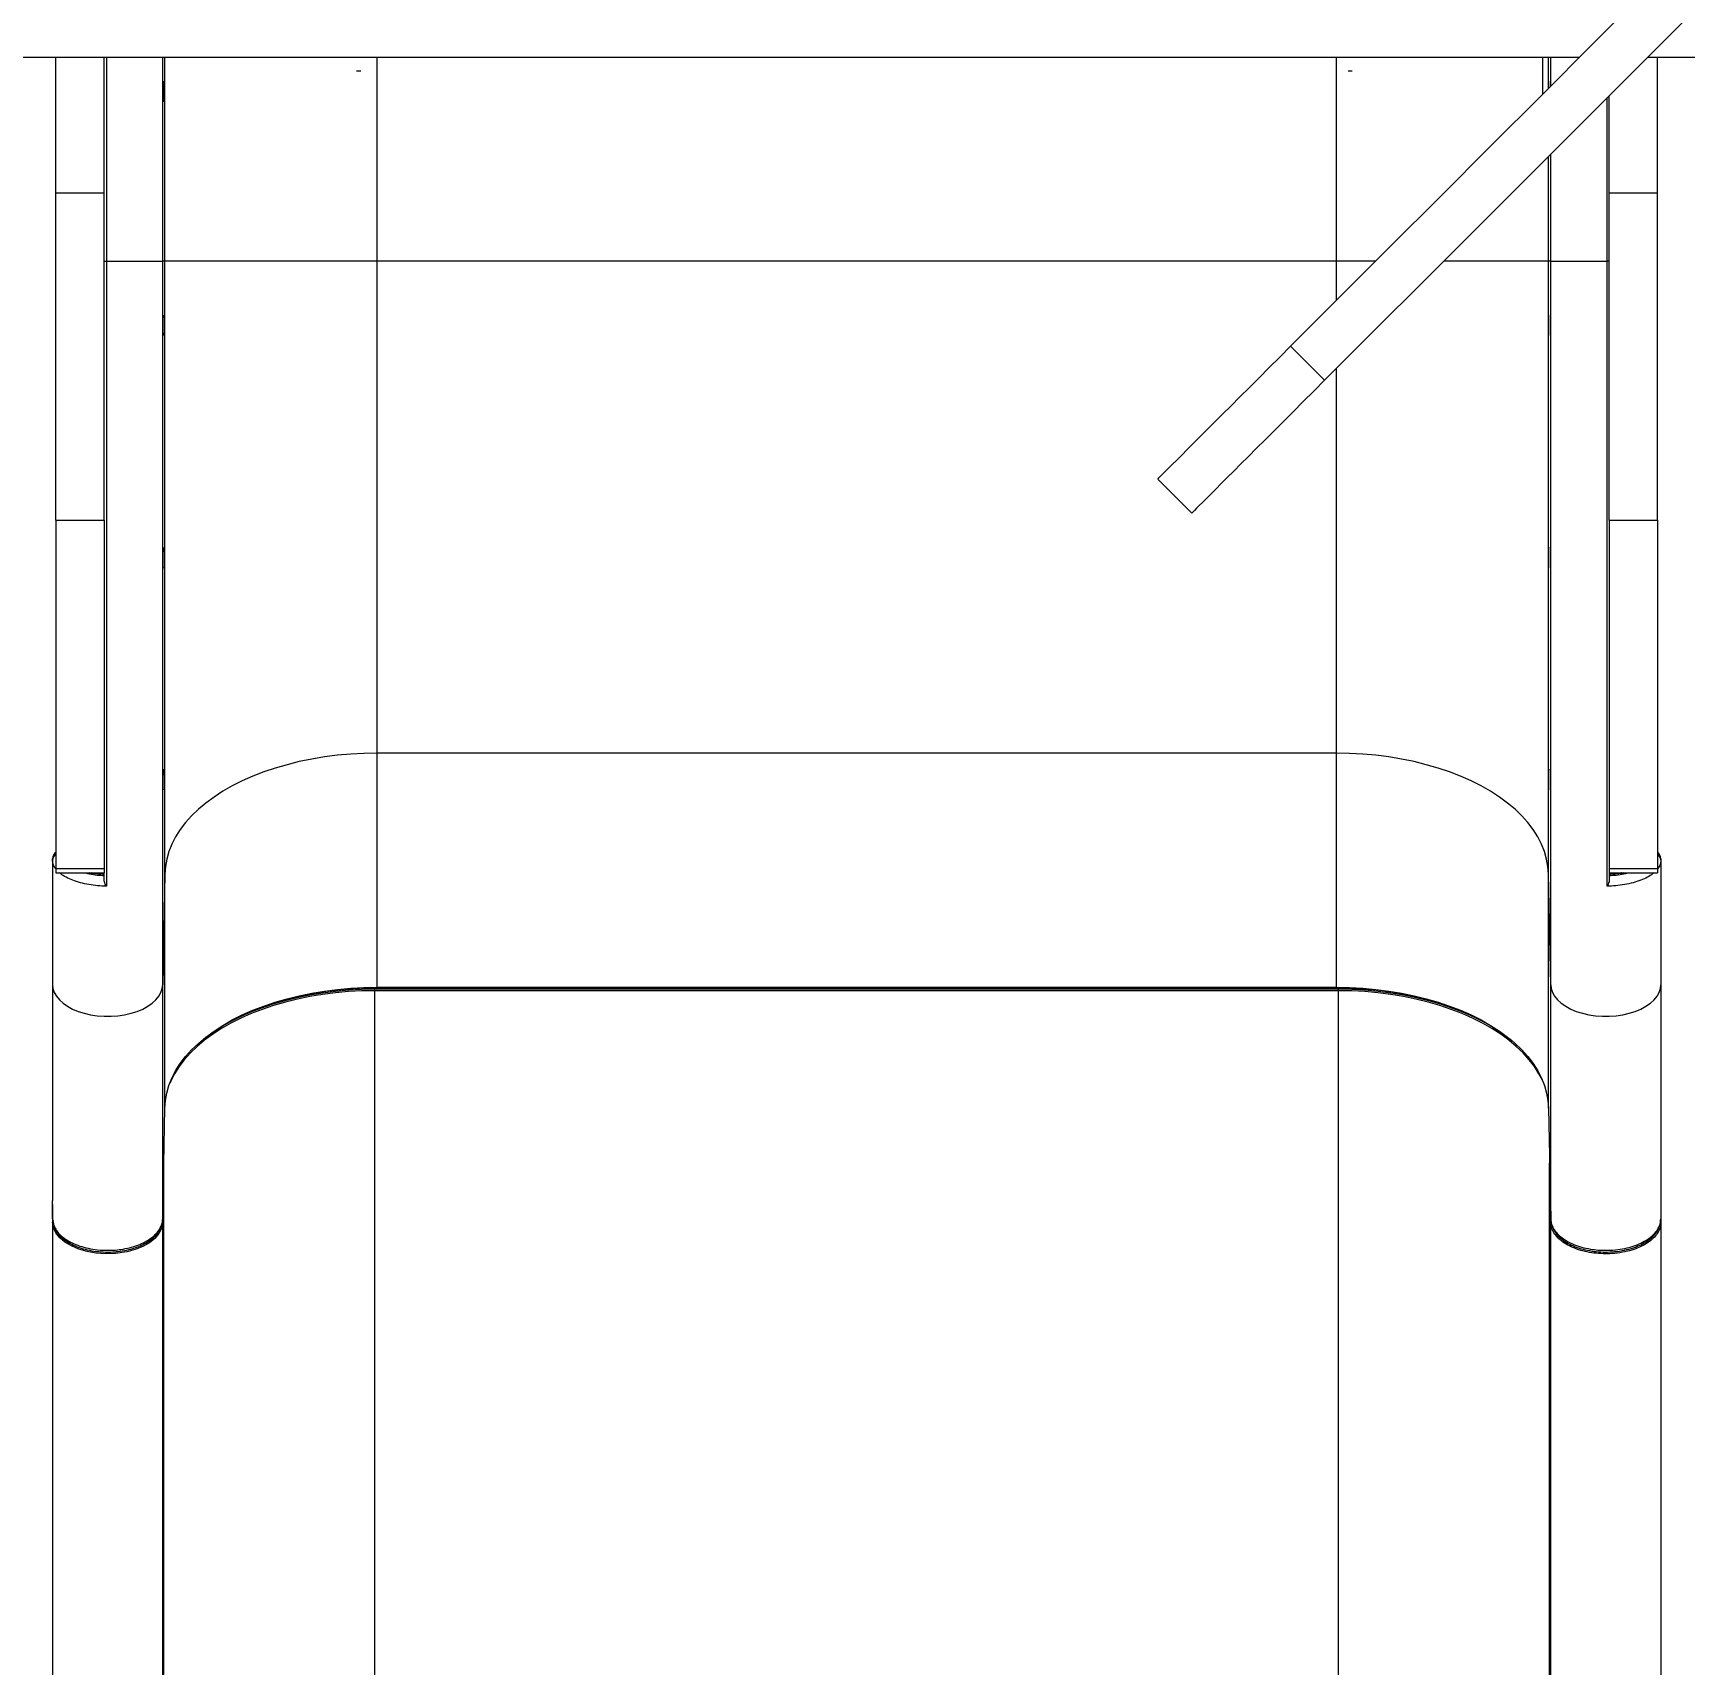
# Model space of a CAD drawing. Header units: millimetres. Extents: x -6600 to 7025, y -6221 to 3623.
# Drawn here: x -2974 to -2254, y -1630 to -919 of the extents above; entities that cross this region are included whole.
import ezdxf

# ---------------------------------------------------------------- set-up
doc = ezdxf.new("R2010")
doc.units = ezdxf.units.MM
for name, color, linetype in [('DIKOM_ОБЪЕКТ', 7, 'Continuous'), ('DIKOM_РАЗМЕР_ЗОНА', 7, 'Continuous'), ('DIKOM_РАЗМЕР_ОБЪЕКТА', 7, 'Continuous')]:
    doc.layers.add(name, color=color, linetype=linetype)
doc.styles.add('style1', font='arial.ttf', dxfattribs={"width": 0.8})
doc.dimstyles.new('1-50', dxfattribs={"dimtxt": 300, "dimasz": 200, "dimexe": 100, "dimexo": 0, "dimgap": 100, "dimtad": 1, "dimtxsty": 'style1', "dimcen": 200, "dimclrd": 7, "dimclre": 7, "dimclrt": 7, "dimadec": 1, "dimazin": 2, "dimtfac": 1, "dimtmove": 0, "dimatfit": 2, "dimfxl": 0, "dimlwd": 25, "dimlwe": 18, "dimarcsym": 0})

# ---------------------------------------------------------------- blocks, each defined once
blk = doc.blocks.new('*D0')
at = {"layer": 'Defpoints', "color": 0, "transparency": 16777216}
for p in [(5516.1, -353.96), (-3645.09, -372.47), (5516.1, -5541.81)]:
    blk.add_point(p, dxfattribs=at)
at = {"layer": 'DIKOM_РАЗМЕР_ОБЪЕКТА', "color": 7, "lineweight": 18, "transparency": 16777216}
for p, q in [((5516.1, -353.96), (5516.1, -5641.81)), ((-3645.09, -372.47), (-3645.09, -5641.81))]:
    blk.add_line(p, q, dxfattribs=at)
at = {"layer": 'DIKOM_РАЗМЕР_ОБЪЕКТА', "color": 7, "lineweight": 25, "transparency": 16777216}
blk.add_line((-3445.09, -5541.81), (5316.1, -5541.81), dxfattribs=at)
at = {"layer": 'DIKOM_РАЗМЕР_ОБЪЕКТА', "color": 7, "transparency": 16777216}
for points in [[(-3445.09, -5508.48), (-3445.09, -5575.15), (-3645.09, -5541.81)], [(5316.1, -5508.48), (5316.1, -5575.15), (5516.1, -5541.81)]]:
    blk.add_solid(points, dxfattribs=at)
at = {"layer": 'DIKOM_РАЗМЕР_ОБЪЕКТА', "color": 7, "transparency": 16777216, "insert": (935.51, -5288.64), "char_height": 300, "attachment_point": 5, "style": 'style1'}
blk.add_mtext('9150', dxfattribs=at)
blk = doc.blocks.new('*D1')
at = {"layer": 'Defpoints', "color": 0, "transparency": 16777216}
for p in [(3072.19, 2122.93), (-5486.8, -2868.46), (-2902.59, -2868.46)]:
    blk.add_point(p, dxfattribs=at)
at = {"layer": 'DIKOM_РАЗМЕР_ОБЪЕКТА', "color": 7, "lineweight": 18, "transparency": 16777216}
for p, q in [((3072.19, 2122.93), (-5586.8, 2122.93)), ((-2902.59, -2868.46), (-5586.8, -2868.46))]:
    blk.add_line(p, q, dxfattribs=at)
at = {"layer": 'DIKOM_РАЗМЕР_ОБЪЕКТА', "color": 7, "lineweight": 25, "transparency": 16777216}
blk.add_line((-5486.8, 1922.93), (-5486.8, -2668.46), dxfattribs=at)
at = {"layer": 'DIKOM_РАЗМЕР_ОБЪЕКТА', "color": 7, "transparency": 16777216}
for points in [[(-5520.13, 1922.93), (-5453.46, 1922.93), (-5486.8, 2122.93)], [(-5520.13, -2668.46), (-5453.46, -2668.46), (-5486.8, -2868.46)]]:
    blk.add_solid(points, dxfattribs=at)
at = {"layer": 'DIKOM_РАЗМЕР_ОБЪЕКТА', "color": 7, "transparency": 16777216, "insert": (-5739.97, -512.1), "char_height": 300, "attachment_point": 5, "rotation": 90, "style": 'style1'}
blk.add_mtext('4950', dxfattribs=at)
blk = doc.blocks.new('*D2')
at = {"layer": 'Defpoints', "color": 0, "transparency": 16777216}
for p in [(2016.74, 3622.93), (-6150.41, -4868.46), (-3431.09, -4868.46)]:
    blk.add_point(p, dxfattribs=at)
at = {"layer": 'DIKOM_РАЗМЕР_ЗОНА', "color": 7, "lineweight": 18, "transparency": 16777216}
for p, q in [((2016.74, 3622.93), (-6250.41, 3622.93)), ((-3431.09, -4868.46), (-6250.41, -4868.46))]:
    blk.add_line(p, q, dxfattribs=at)
at = {"layer": 'DIKOM_РАЗМЕР_ЗОНА', "color": 7, "lineweight": 25, "transparency": 16777216}
blk.add_line((-6150.41, 3422.93), (-6150.41, -4668.46), dxfattribs=at)
at = {"layer": 'DIKOM_РАЗМЕР_ЗОНА', "color": 7, "transparency": 16777216}
for points in [[(-6183.74, 3422.93), (-6117.07, 3422.93), (-6150.41, 3622.93)], [(-6183.74, -4668.46), (-6117.07, -4668.46), (-6150.41, -4868.46)]]:
    blk.add_solid(points, dxfattribs=at)
at = {"layer": 'DIKOM_РАЗМЕР_ЗОНА', "color": 7, "transparency": 16777216, "insert": (-6403.58, -540.88), "char_height": 300, "attachment_point": 5, "rotation": 90, "style": 'style1'}
blk.add_mtext('8450', dxfattribs=at)
blk = doc.blocks.new('*D3')
at = {"layer": 'Defpoints', "color": 0, "transparency": 16777216}
for p in [(-5145.09, 52.64), (7022.22, -451.03), (7022.22, -6120.91)]:
    blk.add_point(p, dxfattribs=at)
at = {"layer": 'DIKOM_РАЗМЕР_ЗОНА', "color": 7, "lineweight": 18, "transparency": 16777216}
for p, q in [((-5145.09, 52.64), (-5145.09, -6220.91)), ((7022.22, -451.03), (7022.22, -6220.91))]:
    blk.add_line(p, q, dxfattribs=at)
at = {"layer": 'DIKOM_РАЗМЕР_ЗОНА', "color": 7, "lineweight": 25, "transparency": 16777216}
blk.add_line((-4945.09, -6120.91), (6822.22, -6120.91), dxfattribs=at)
at = {"layer": 'DIKOM_РАЗМЕР_ЗОНА', "color": 7, "transparency": 16777216}
for points in [[(-4945.09, -6087.57), (-4945.09, -6154.24), (-5145.09, -6120.91)], [(6822.22, -6087.57), (6822.22, -6154.24), (7022.22, -6120.91)]]:
    blk.add_solid(points, dxfattribs=at)
at = {"layer": 'DIKOM_РАЗМЕР_ЗОНА', "color": 7, "transparency": 16777216, "insert": (938.57, -5867.73), "char_height": 300, "attachment_point": 5, "style": 'style1'}
blk.add_mtext('12150', dxfattribs=at)

msp = doc.modelspace()

# ---------------------------------------------------------------- linework, layer by layer
at = {"layer": 'DIKOM_ОБЪЕКТ', "color": 7, "linetype": 'Continuous', "lineweight": 15}
for p, q in [((-3046.363, -929.372), (-2300.16, -929.372)), ((-3046.363, -929.372), (-2300.16, -929.372)), ((-2964.31, -988.522), (-2964.31, -929.372)), ((-2943.31, -988.522), (-2943.31, -929.372)), ((-2942.332, -929.372), (-2942.332, -1018.327)), ((-2917.81, -1018.327), (-2917.81, -929.372)), ((-2916.809, -1018.327), (-2916.809, -929.372)), ((-2833.31, -935.407), (-2831.459, -935.407)), ((-2824.31, -1018.327), (-2824.31, -929.372)), ((-2406.31, -929.372), (-2406.31, -1018.327)), ((-2401.162, -935.407), (-2399.311, -935.407)), ((-2316.31, -945.523), (-2316.31, -929.372)), ((-2313.812, -943.024), (-2313.812, -929.372)), ((-2312.81, -942.023), (-2312.81, -929.372)), ((-2270.461, -929.372), (-2178.023, -929.372)), ((-2270.461, -929.372), (-2178.023, -929.372)), ((-2266.31, -988.522), (-2266.31, -929.372)), ((-2288.289, -1018.327), (-2288.289, -947.199)), ((-2287.311, -988.522), (-2287.311, -946.221)), ((-2312.81, -1018.327), (-2312.81, -971.721)), ((-2313.812, -1018.327), (-2313.812, -972.722)), ((-2964.31, -988.522), (-2943.31, -988.522)), ((-2964.31, -1131.273), (-2964.31, -988.522)), ((-2943.31, -1131.273), (-2943.31, -988.522)), ((-2287.311, -988.522), (-2266.31, -988.522)), ((-2287.311, -1131.273), (-2287.311, -988.522)), ((-2266.31, -1131.273), (-2266.31, -988.522)), ((-2943.31, -1018.327), (-2942.332, -1018.327)), ((-2942.332, -1018.327), (-2917.81, -1018.327)), ((-2942.332, -1018.327), (-2942.332, -1290.816)), ((-2917.81, -1333.794), (-2917.81, -1018.327)), ((-2916.809, -1018.327), (-2917.81, -1018.327)), ((-2916.809, -1285.614), (-2916.809, -1018.327)), ((-2824.31, -1018.327), (-2916.809, -1018.327)), ((-2824.31, -1232.845), (-2824.31, -1018.327)), ((-2406.31, -1018.327), (-2824.31, -1018.327)), ((-2389.115, -1018.327), (-2406.31, -1018.327)), ((-2406.31, -1018.327), (-2406.31, -1035.523)), ((-2313.812, -1018.327), (-2359.416, -1018.327)), ((-2312.81, -1018.327), (-2313.812, -1018.327)), ((-2313.812, -1285.614), (-2313.812, -1018.327)), ((-2312.81, -1018.327), (-2288.289, -1018.327)), ((-2312.81, -1333.794), (-2312.81, -1018.327)), ((-2288.289, -1290.816), (-2288.289, -1018.327)), ((-2287.311, -1018.327), (-2288.289, -1018.327)), ((-2426.199, -1055.411), (-2411.35, -1070.261)), ((-2426.199, -1055.411), (-2411.35, -1070.261)), ((-2406.31, -1065.221), (-2406.31, -1232.845)), ((-2469.251, -1128.162), (-2484.1, -1113.312)), ((-2469.251, -1128.162), (-2484.1, -1113.312)), ((-2964.31, -1131.273), (-2943.31, -1131.273)), ((-2964.31, -1131.273), (-2964.31, -1283.133)), ((-2943.31, -1131.273), (-2943.31, -1283.133)), ((-2287.311, -1131.273), (-2266.31, -1131.273)), ((-2287.311, -1131.273), (-2287.311, -1283.133)), ((-2266.31, -1131.273), (-2266.31, -1283.133)), ((-2824.31, -1334.89), (-2824.31, -1232.845)), ((-2406.31, -1232.845), (-2824.31, -1232.845)), ((-2406.31, -1232.845), (-2406.31, -1334.89)), ((-2965.81, -1278.969), (-2965.81, -1278.922)), ((-2965.81, -1279.533), (-2965.81, -1278.969)), ((-2965.81, -1279.533), (-2965.81, -1333.794)), ((-2264.81, -1278.922), (-2264.81, -1278.969)), ((-2264.81, -1278.969), (-2264.81, -1279.533)), ((-2264.81, -1279.533), (-2264.81, -1333.794)), ((-2964.31, -1283.133), (-2943.31, -1283.133)), ((-2964.31, -1283.133), (-2964.31, -1285.032)), ((-2964.31, -1285.032), (-2943.31, -1285.032)), ((-2943.31, -1283.133), (-2943.31, -1285.032)), ((-2943.31, -1288.254), (-2943.31, -1285.032)), ((-2916.809, -1285.614), (-2917.81, -1333.794)), ((-2916.809, -1387.659), (-2916.809, -1285.614)), ((-2312.81, -1333.794), (-2313.812, -1285.614)), ((-2313.812, -1387.659), (-2313.812, -1285.614)), ((-2287.311, -1283.133), (-2266.31, -1283.133)), ((-2287.311, -1283.133), (-2287.311, -1285.032)), ((-2287.311, -1285.032), (-2266.31, -1285.032)), ((-2287.311, -1285.032), (-2287.311, -1288.254)), ((-2266.31, -1283.133), (-2266.31, -1285.032)), ((-2965.81, -1333.794), (-2965.81, -1427.997)), ((-2917.81, -1435.84), (-2917.81, -1333.794)), ((-2825.309, -1335.65), (-2825.309, -1335.111)), ((-2825.309, -1336.397), (-2825.309, -1335.65)), ((-2825.309, -1335.65), (-2405.312, -1335.65)), ((-2825.309, -1692.04), (-2825.309, -1336.397)), ((-2405.312, -1336.397), (-2825.309, -1336.397)), ((-2824.31, -1334.89), (-2406.31, -1334.89)), ((-2824.31, -1335.103), (-2824.31, -1334.89)), ((-2824.31, -1335.103), (-2406.31, -1335.103)), ((-2406.31, -1335.103), (-2406.31, -1334.89)), ((-2405.312, -1335.112), (-2405.312, -1335.65)), ((-2405.312, -1336.397), (-2405.312, -1335.65)), ((-2405.312, -1692.04), (-2405.312, -1336.397)), ((-2312.81, -1435.84), (-2312.81, -1333.794)), ((-2264.81, -1333.794), (-2264.81, -1427.997)), ((-2914.641, -1376.551), (-2914.74, -1376.784)), ((-2917.81, -1435.84), (-2916.809, -1387.659)), ((-2313.812, -1387.659), (-2312.81, -1435.84)), ((-2917.307, -1744.495), (-2917.307, -1411.625)), ((-2313.314, -1744.495), (-2313.314, -1411.625)), ((-2965.81, -1435.84), (-2965.81, -1427.997)), ((-2965.81, -1429.635), (-2965.81, -1437.346)), ((-2264.81, -1427.997), (-2264.81, -1435.84)), ((-2264.81, -1429.635), (-2264.81, -1437.346)), ((-2965.81, -1437.346), (-2965.81, -1785.147)), ((-2917.81, -1437.346), (-2917.827, -1437.577)), ((-2917.779, -1434.337), (-2917.81, -1437.346)), ((-2917.81, -1792.99), (-2917.81, -1437.346)), ((-2312.81, -1437.346), (-2312.842, -1434.337)), ((-2312.81, -1792.99), (-2312.81, -1437.346)), ((-2264.81, -1437.346), (-2264.81, -1785.147))]:
    msp.add_line(p, q, dxfattribs=at)
at = {"layer": 'DIKOM_ОБЪЕКТ', "color": 7, "linetype": 'Continuous', "lineweight": 15, "flags": 128}
for points in [[(-2249.524, -878.736), (-2272.036, -901.249), (-2294.431, -923.643), (-2316.706, -945.918), (-2338.859, -968.071), (-2360.887, -990.099), (-2382.788, -1012), (-2404.559, -1033.771), (-2426.199, -1055.411)], [(-2234.675, -893.585), (-2257.187, -916.098), (-2279.582, -938.493), (-2301.857, -960.768), (-2324.01, -982.92), (-2346.037, -1004.948), (-2367.938, -1026.849), (-2389.71, -1048.621), (-2411.35, -1070.261)], [(-2484.1, -1113.312), (-2483.97, -1113.182), (-2483.578, -1112.79), (-2482.926, -1112.138), (-2482.015, -1111.227), (-2480.848, -1110.06), (-2479.426, -1108.638), (-2477.753, -1106.965), (-2475.832, -1105.044), (-2473.668, -1102.88), (-2471.265, -1100.478), (-2468.63, -1097.842), (-2465.766, -1094.978), (-2462.68, -1091.893), (-2459.38, -1088.592), (-2455.873, -1085.085), (-2452.165, -1081.377), (-2448.265, -1077.478), (-2444.183, -1073.395), (-2439.925, -1069.137), (-2435.502, -1064.714), (-2430.923, -1060.136), (-2426.199, -1055.411)], [(-2484.1, -1113.312), (-2483.97, -1113.182), (-2483.578, -1112.79), (-2482.926, -1112.138), (-2482.015, -1111.227), (-2480.848, -1110.06), (-2479.426, -1108.638), (-2477.753, -1106.965), (-2475.832, -1105.044), (-2473.668, -1102.88), (-2471.265, -1100.478), (-2468.63, -1097.842), (-2465.766, -1094.978), (-2462.68, -1091.893), (-2459.38, -1088.592), (-2455.873, -1085.085), (-2452.165, -1081.377), (-2448.265, -1077.478), (-2444.183, -1073.395), (-2439.925, -1069.137), (-2435.502, -1064.714), (-2430.923, -1060.136), (-2426.199, -1055.411)], [(-2411.35, -1070.261), (-2416.074, -1074.985), (-2420.653, -1079.563), (-2425.076, -1083.986), (-2429.333, -1088.244), (-2433.416, -1092.327), (-2437.316, -1096.226), (-2441.024, -1099.934), (-2444.531, -1103.442), (-2447.831, -1106.742), (-2450.916, -1109.827), (-2453.78, -1112.691), (-2456.416, -1115.327), (-2458.819, -1117.73), (-2460.983, -1119.893), (-2462.903, -1121.814), (-2464.577, -1123.487), (-2465.998, -1124.909), (-2467.166, -1126.076), (-2468.077, -1126.987), (-2468.729, -1127.639), (-2469.12, -1128.031), (-2469.251, -1128.162)], [(-2411.35, -1070.261), (-2416.074, -1074.985), (-2420.653, -1079.563), (-2425.076, -1083.986), (-2429.333, -1088.244), (-2433.416, -1092.327), (-2437.316, -1096.226), (-2441.024, -1099.934), (-2444.531, -1103.442), (-2447.831, -1106.742), (-2450.916, -1109.827), (-2453.78, -1112.691), (-2456.416, -1115.327), (-2458.819, -1117.73), (-2460.983, -1119.893), (-2462.903, -1121.814), (-2464.577, -1123.487), (-2465.998, -1124.909), (-2467.166, -1126.076), (-2468.077, -1126.987), (-2468.729, -1127.639), (-2469.12, -1128.031), (-2469.251, -1128.162)], [(-2824.31, -1232.845), (-2830.099, -1232.949), (-2835.864, -1233.26), (-2841.584, -1233.778), (-2847.237, -1234.5), (-2852.799, -1235.424), (-2858.25, -1236.545), (-2863.568, -1237.86), (-2868.732, -1239.363), (-2873.722, -1241.049), (-2878.519, -1242.91), (-2883.103, -1244.94), (-2887.456, -1247.13), (-2891.562, -1249.473), (-2895.404, -1251.958), (-2898.968, -1254.576), (-2902.239, -1257.317), (-2905.205, -1260.17), (-2907.853, -1263.124), (-2910.174, -1266.167), (-2912.159, -1269.287), (-2913.799, -1272.473), (-2915.089, -1275.711), (-2916.022, -1278.989), (-2916.597, -1282.294), (-2916.809, -1285.614)], [(-2313.812, -1285.614), (-2314.024, -1282.294), (-2314.599, -1278.989), (-2315.532, -1275.711), (-2316.822, -1272.473), (-2318.462, -1269.287), (-2320.447, -1266.167), (-2322.768, -1263.124), (-2325.416, -1260.17), (-2328.382, -1257.317), (-2331.653, -1254.576), (-2335.217, -1251.958), (-2339.059, -1249.473), (-2343.165, -1247.13), (-2347.518, -1244.94), (-2352.102, -1242.91), (-2356.899, -1241.049), (-2361.889, -1239.363), (-2367.053, -1237.86), (-2372.371, -1236.545), (-2377.821, -1235.424), (-2383.384, -1234.5), (-2389.037, -1233.778), (-2394.757, -1233.26), (-2400.522, -1232.949), (-2406.31, -1232.845)], [(-2965.81, -1333.794), (-2965.621, -1335.519), (-2965.056, -1337.217), (-2964.125, -1338.862), (-2962.842, -1340.426), (-2961.227, -1341.885), (-2959.306, -1343.217), (-2957.109, -1344.401), (-2954.67, -1345.417), (-2952.029, -1346.25), (-2949.227, -1346.886), (-2946.308, -1347.316), (-2943.317, -1347.533), (-2940.303, -1347.533), (-2937.313, -1347.316), (-2934.394, -1346.886), (-2931.592, -1346.25), (-2928.951, -1345.417), (-2926.512, -1344.401), (-2924.315, -1343.217), (-2922.394, -1341.885), (-2920.779, -1340.426), (-2919.496, -1338.862), (-2918.564, -1337.217), (-2918, -1335.519), (-2917.81, -1333.794)], [(-2825.309, -1336.397), (-2831.064, -1336.5), (-2836.796, -1336.81), (-2842.483, -1337.325), (-2848.103, -1338.042), (-2853.634, -1338.96), (-2859.054, -1340.075), (-2864.342, -1341.382), (-2869.477, -1342.876), (-2874.438, -1344.551), (-2879.208, -1346.401), (-2883.766, -1348.419), (-2888.095, -1350.596), (-2892.179, -1352.924), (-2896, -1355.395), (-2899.545, -1357.997), (-2902.799, -1360.721), (-2905.749, -1363.557), (-2908.384, -1366.494), (-2910.694, -1369.519), (-2912.67, -1372.621), (-2914.303, -1375.788), (-2914.641, -1376.551)], [(-2899, -1356.647), (-2898.968, -1356.622), (-2895.404, -1354.003), (-2891.562, -1351.518), (-2887.456, -1349.176), (-2883.103, -1346.985), (-2878.519, -1344.956), (-2873.722, -1343.094), (-2868.732, -1341.409), (-2863.568, -1339.906), (-2858.25, -1338.591), (-2852.799, -1337.469), (-2847.237, -1336.546), (-2841.584, -1335.823), (-2835.864, -1335.306), (-2830.099, -1334.994), (-2824.31, -1334.89)], [(-2898.861, -1356.61), (-2896.225, -1354.708), (-2892.392, -1352.23), (-2888.295, -1349.894), (-2883.952, -1347.71), (-2879.379, -1345.686), (-2874.595, -1343.83), (-2869.617, -1342.149), (-2864.466, -1340.651), (-2859.161, -1339.34), (-2853.724, -1338.221), (-2848.176, -1337.3), (-2842.538, -1336.58), (-2836.833, -1336.064), (-2831.082, -1335.754), (-2825.309, -1335.65)], [(-2406.31, -1334.89), (-2400.522, -1334.994), (-2394.757, -1335.306), (-2389.037, -1335.823), (-2383.384, -1336.546), (-2377.821, -1337.469), (-2372.371, -1338.591), (-2367.053, -1339.906), (-2361.889, -1341.409), (-2356.899, -1343.094), (-2352.102, -1344.956), (-2347.518, -1346.985), (-2343.165, -1349.176), (-2339.059, -1351.518), (-2335.217, -1354.003), (-2331.653, -1356.622), (-2329.912, -1358.034)], [(-2405.312, -1335.65), (-2399.539, -1335.754), (-2393.788, -1336.064), (-2388.083, -1336.58), (-2382.445, -1337.3), (-2376.897, -1338.221), (-2371.459, -1339.34), (-2366.155, -1340.651), (-2361.004, -1342.149), (-2356.026, -1343.83), (-2351.242, -1345.686), (-2346.669, -1347.71), (-2342.326, -1349.894), (-2338.229, -1352.23), (-2335.687, -1353.838)], [(-2316.327, -1375.767), (-2317.951, -1372.621), (-2319.927, -1369.519), (-2322.237, -1366.494), (-2324.872, -1363.557), (-2327.822, -1360.721), (-2331.076, -1357.997), (-2334.621, -1355.395), (-2338.442, -1352.924), (-2342.526, -1350.596), (-2346.855, -1348.419), (-2351.413, -1346.401), (-2356.183, -1344.551), (-2361.144, -1342.876), (-2366.279, -1341.382), (-2371.567, -1340.075), (-2376.987, -1338.96), (-2382.517, -1338.042), (-2388.138, -1337.325), (-2393.825, -1336.81), (-2399.557, -1336.5), (-2405.312, -1336.397)], [(-2312.81, -1333.794), (-2312.621, -1335.519), (-2312.056, -1337.217), (-2311.125, -1338.862), (-2309.842, -1340.426), (-2308.227, -1341.885), (-2306.306, -1343.217), (-2304.109, -1344.401), (-2301.67, -1345.417), (-2299.029, -1346.25), (-2296.227, -1346.886), (-2293.308, -1347.316), (-2290.317, -1347.533), (-2287.303, -1347.533), (-2284.313, -1347.316), (-2281.394, -1346.886), (-2278.592, -1346.25), (-2275.951, -1345.417), (-2273.512, -1344.401), (-2271.315, -1343.217), (-2269.394, -1341.885), (-2267.779, -1340.426), (-2266.496, -1338.862), (-2265.564, -1337.217), (-2265, -1335.519), (-2264.81, -1333.794)], [(-2916.809, -1387.659), (-2916.597, -1384.34), (-2916.022, -1381.035), (-2915.089, -1377.757), (-2913.799, -1374.518), (-2912.159, -1371.333), (-2910.174, -1368.212), (-2907.853, -1365.169), (-2905.205, -1362.215), (-2902.239, -1359.363), (-2899, -1356.647)], [(-2329.912, -1358.034), (-2328.382, -1359.363), (-2325.416, -1362.215), (-2322.768, -1365.169), (-2320.447, -1368.212), (-2318.462, -1371.333), (-2316.822, -1374.518), (-2315.532, -1377.757), (-2314.599, -1381.035), (-2314.024, -1384.34), (-2313.812, -1387.659)], [(-2917.827, -1437.577), (-2917.891, -1438.474), (-2918.414, -1440.415), (-2919.44, -1442.332), (-2921.187, -1444.388), (-2923.578, -1446.299), (-2926.413, -1447.906), (-2929.772, -1449.256), (-2933.375, -1450.234), (-2937.323, -1450.871), (-2938.386, -1450.973), (-2942.599, -1451.105), (-2946.923, -1450.798), (-2950.733, -1450.126), (-2954.396, -1449.069), (-2957.605, -1447.712), (-2960.451, -1446.018), (-2962.696, -1444.129), (-2964.404, -1441.99), (-2965.446, -1439.739), (-2965.81, -1437.346), (-2965.81, -1437.346)]]:
    msp.add_lwpolyline(points, dxfattribs=at)
at = {"layer": 'DIKOM_ОБЪЕКТ', "color": 7, "linetype": 'Continuous', "lineweight": 15}
for centre, radius, start, end in [((-2962.41, -1278.922), 3.4, 123.974476, 180), ((-2962.89, -1279.032), 2.921, 119.093156, 178.767347), ((-2962.89, -1279.596), 2.921, 119.090288, 178.769003), ((-2268.21, -1278.922), 3.4, 0, 56.025524), ((-2267.731, -1279.032), 2.921, 1.234264, 60.905233), ((-2267.731, -1279.596), 2.921, 1.232608, 60.908101), ((-2965.057, -1437.364), 0.753, 127.657321, 178.68542), ((-2265.564, -1437.364), 0.753, 1.315781, 52.341478)]:
    msp.add_arc(centre, radius, start, end, dxfattribs=at)
msp.add_ellipse((-2917.629, -944.317), major_axis=(0, 4.5), ratio=0.0119208, dxfattribs=at)
msp.add_ellipse((-2312.992, -944.317), major_axis=(0, 4.5), ratio=0.0119208, start_param=5.2131318, end_param=7.3770794, dxfattribs=at)
for points, knots in [([(-2917.59, -1043.137), (-2917.594, -1042.814), (-2917.603, -1042.168), (-2917.621, -1041.763), (-2917.639, -1041.846), (-2917.656, -1042.44), (-2917.671, -1043.47), (-2917.68, -1044.82), (-2917.684, -1046.34), (-2917.682, -1047.856), (-2917.674, -1049.203), (-2917.661, -1050.205), (-2917.646, -1050.768), (-2917.636, -1050.761), (-2917.632, -1050.758)], [0, 0, 0, 0, 0.0858944, 0.1717917, 0.2576966, 0.3435993, 0.4295026, 0.5153986, 0.601291, 0.6871775, 0.7730668, 0.8589542, 0.9448472, 1, 1, 1, 1]), ([(-2917.626, -1050.784), (-2917.62, -1050.674), (-2917.608, -1050.453), (-2917.593, -1049.52), (-2917.581, -1048.263), (-2917.575, -1046.775), (-2917.576, -1045.244), (-2917.581, -1043.99), (-2917.587, -1043.374), (-2917.59, -1043.137)], [0, 0, 0, 0, 0.1509432, 0.3018765, 0.4528123, 0.603736, 0.7546462, 0.905559, 1, 1, 1, 1]), ([(-2313.031, -1043.137), (-2313.027, -1042.814), (-2313.018, -1042.168), (-2313, -1041.763), (-2312.982, -1041.846), (-2312.965, -1042.44), (-2312.95, -1043.47), (-2312.941, -1044.82), (-2312.937, -1046.34), (-2312.939, -1047.856), (-2312.947, -1049.2), (-2312.96, -1050.218), (-2312.977, -1050.796), (-2312.995, -1050.87), (-2313.013, -1050.43), (-2313.028, -1049.526), (-2313.04, -1048.261), (-2313.046, -1046.775), (-2313.045, -1045.243), (-2313.04, -1043.99), (-2313.034, -1043.374), (-2313.031, -1043.137)], [0, 0, 0, 0, 0.05368841, 0.10737863, 0.16107356, 0.21476716, 0.2684611, 0.32215045, 0.37583764, 0.42952103, 0.48320625, 0.53689026, 0.59057783, 0.64427035, 0.69796533, 0.75165675, 0.80534911, 0.85903715, 0.9127204, 0.96640457, 1, 1, 1, 1]), ([(-2917.583, -1144.529), (-2917.587, -1144.206), (-2917.594, -1143.561), (-2917.611, -1143.156), (-2917.629, -1143.239), (-2917.647, -1143.834), (-2917.663, -1144.863), (-2917.675, -1146.214), (-2917.683, -1147.733), (-2917.684, -1149.249), (-2917.679, -1150.596), (-2917.669, -1151.598), (-2917.656, -1152.161), (-2917.646, -1152.154), (-2917.642, -1152.151)], [0, 0, 0, 0, 0.0858973, 0.1717999, 0.2577006, 0.343604, 0.4295131, 0.515412, 0.6013098, 0.6872009, 0.773086, 0.8589776, 0.9448732, 1, 1, 1, 1]), ([(-2917.636, -1152.177), (-2917.63, -1152.066), (-2917.618, -1151.845), (-2917.601, -1150.912), (-2917.587, -1149.655), (-2917.578, -1148.167), (-2917.575, -1146.636), (-2917.577, -1145.382), (-2917.582, -1144.766), (-2917.583, -1144.529)], [0, 0, 0, 0, 0.1509346, 0.3018789, 0.4528138, 0.6037405, 0.7546575, 0.9055627, 1, 1, 1, 1]), ([(-2313.037, -1144.529), (-2313.034, -1144.206), (-2313.027, -1143.561), (-2313.01, -1143.156), (-2312.992, -1143.239), (-2312.974, -1143.834), (-2312.958, -1144.863), (-2312.946, -1146.214), (-2312.938, -1147.733), (-2312.937, -1149.25), (-2312.942, -1150.593), (-2312.952, -1151.611), (-2312.967, -1152.189), (-2312.985, -1152.262), (-2313.003, -1151.822), (-2313.02, -1150.918), (-2313.034, -1149.653), (-2313.043, -1148.167), (-2313.046, -1146.636), (-2313.044, -1145.382), (-2313.039, -1144.766), (-2313.037, -1144.529)], [0, 0, 0, 0, 0.0536888, 0.1073809, 0.1610719, 0.2147645, 0.2684607, 0.3221505, 0.3758396, 0.4295246, 0.4832058, 0.536891, 0.5905788, 0.6442668, 0.6979592, 0.7516551, 0.8053477, 0.8590373, 0.9127235, 0.9664055, 1, 1, 1, 1]), ([(-2917.579, -1241.167), (-2917.582, -1240.844), (-2917.587, -1240.199), (-2917.601, -1239.795), (-2917.618, -1239.878), (-2917.637, -1240.472), (-2917.654, -1241.502), (-2917.669, -1242.853), (-2917.679, -1244.372), (-2917.684, -1245.888), (-2917.683, -1247.235), (-2917.675, -1248.237), (-2917.664, -1248.8), (-2917.655, -1248.792), (-2917.652, -1248.79)], [0, 0, 0, 0, 0.085897, 0.1717934, 0.2576976, 0.3435994, 0.429512, 0.5154212, 0.6013244, 0.6872203, 0.7731119, 0.859004, 0.9448992, 1, 1, 1, 1]), ([(-2917.646, -1248.815), (-2917.64, -1248.705), (-2917.629, -1248.484), (-2917.61, -1247.551), (-2917.595, -1246.293), (-2917.582, -1244.805), (-2917.576, -1243.274), (-2917.575, -1242.02), (-2917.578, -1241.404), (-2917.579, -1241.167)], [0, 0, 0, 0, 0.1509256, 0.3018624, 0.4527998, 0.6037286, 0.7546511, 0.9055575, 1, 1, 1, 1]), ([(-2313.042, -1241.167), (-2313.039, -1240.844), (-2313.034, -1240.199), (-2313.02, -1239.795), (-2313.003, -1239.878), (-2312.984, -1240.472), (-2312.967, -1241.502), (-2312.952, -1242.853), (-2312.942, -1244.372), (-2312.937, -1245.889), (-2312.938, -1247.232), (-2312.946, -1248.25), (-2312.958, -1248.828), (-2312.974, -1248.901), (-2312.992, -1248.461), (-2313.011, -1247.557), (-2313.027, -1246.291), (-2313.038, -1244.806), (-2313.045, -1243.274), (-2313.046, -1242.02), (-2313.043, -1241.404), (-2313.042, -1241.167)], [0, 0, 0, 0, 0.0536867, 0.1073729, 0.1610641, 0.2147538, 0.2684502, 0.3221445, 0.375835, 0.429521, 0.4832043, 0.5368879, 0.5905735, 0.6442607, 0.6979509, 0.751645, 0.8053394, 0.8590307, 0.9127197, 0.9664031, 1, 1, 1, 1]), ([(-2964.507, -1283.183), (-2964.833, -1282.675), (-2965.511, -1281.619), (-2965.789, -1280.378), (-2965.807, -1279.67), (-2965.81, -1279.533)], [0, 0, 0, 0, 0.4276644, 0.8898489, 1, 1, 1, 1]), ([(-2264.81, -1279.533), (-2264.865, -1280.161), (-2264.974, -1281.406), (-2265.74, -1282.599), (-2266.121, -1283.192)], [0, 0, 0, 0, 0.5034657, 1, 1, 1, 1]), ([(-2942.332, -1290.816), (-2942.658, -1290.811), (-2944.253, -1290.785), (-2947.161, -1290.585), (-2950.959, -1290.025), (-2954.562, -1289.159), (-2957.822, -1288.007), (-2960.641, -1286.64), (-2962.066, -1285.562), (-2962.768, -1285.032)], [0, 0, 0, 0, 0.0392681, 0.1919128, 0.3517611, 0.5162461, 0.6760958, 0.8405805, 1, 1, 1, 1]), ([(-2951.484, -1285.032), (-2950.878, -1285.187), (-2949.254, -1285.603), (-2946.482, -1285.998), (-2944.322, -1286.12), (-2943.31, -1286.177)], [0, 0, 0, 0, 0.240917, 0.6446498, 1, 1, 1, 1]), ([(-2943.31, -1285.691), (-2943.879, -1285.673), (-2945.554, -1285.62), (-2947.737, -1285.424), (-2949.237, -1285.127), (-2949.714, -1285.032)], [0, 0, 0, 0, 0.25969996, 0.76457068, 1, 1, 1, 1]), ([(-2943.31, -1285.496), (-2943.734, -1285.492), (-2944.96, -1285.478), (-2946.775, -1285.325), (-2948.109, -1285.12), (-2948.684, -1285.032)], [0, 0, 0, 0, 0.2314354, 0.669072, 1, 1, 1, 1]), ([(-2942.332, -1290.816), (-2942.334, -1290.813), (-2942.51, -1290.532), (-2942.845, -1289.938), (-2943.229, -1289.053), (-2943.287, -1288.484), (-2943.31, -1288.254)], [0, 0, 0, 0, 0.0041171, 0.3835089, 0.7512849, 1, 1, 1, 1]), ([(-2267.864, -1285.032), (-2268.562, -1285.563), (-2269.959, -1286.626), (-2272.77, -1287.995), (-2275.994, -1289.139), (-2279.625, -1290.018), (-2283.422, -1290.582), (-2286.368, -1290.785), (-2287.963, -1290.811), (-2288.289, -1290.816)], [0, 0, 0, 0, 0.1592024, 0.3190903, 0.4836209, 0.6435107, 0.8080353, 0.9607241, 1, 1, 1, 1]), ([(-2287.311, -1288.254), (-2287.334, -1288.484), (-2287.392, -1289.053), (-2287.777, -1289.938), (-2288.11, -1290.533), (-2288.287, -1290.813), (-2288.289, -1290.816)], [0, 0, 0, 0, 0.2487128, 0.6164897, 0.9958726, 1, 1, 1, 1]), ([(-2287.311, -1286.177), (-2286.299, -1286.12), (-2284.139, -1285.998), (-2281.367, -1285.603), (-2279.743, -1285.187), (-2279.137, -1285.032)], [0, 0, 0, 0, 0.3553477, 0.7590909, 1, 1, 1, 1]), ([(-2280.907, -1285.032), (-2281.384, -1285.127), (-2282.884, -1285.424), (-2285.067, -1285.62), (-2286.742, -1285.673), (-2287.311, -1285.691)], [0, 0, 0, 0, 0.2354187, 0.7402935, 1, 1, 1, 1]), ([(-2281.912, -1285.032), (-2282.029, -1285.054), (-2282.886, -1285.215), (-2284.59, -1285.378), (-2286.289, -1285.513), (-2287.202, -1285.507), (-2287.31, -1285.506)], [0, 0, 0, 0, 0.06831188, 0.5039114, 0.9410965, 1, 1, 1, 1]), ([(-2899.064, -1356.88), (-2898.343, -1356.314), (-2896.562, -1354.918), (-2893.434, -1352.815), (-2889.733, -1350.565), (-2885.798, -1348.447), (-2881.656, -1346.461), (-2877.317, -1344.618), (-2872.797, -1342.921), (-2868.11, -1341.379), (-2863.274, -1339.995), (-2858.305, -1338.775), (-2853.219, -1337.723), (-2848.034, -1336.843), (-2842.768, -1336.137), (-2837.439, -1335.609), (-2832.064, -1335.261), (-2827.68, -1335.118), (-2825.094, -1335.107), (-2824.31, -1335.103)], [0, 0, 0, 0, 0.0421935, 0.1042302, 0.1662641, 0.2282978, 0.2903336, 0.3523726, 0.4144165, 0.4764648, 0.5385182, 0.6005762, 0.6626388, 0.7247045, 0.7867738, 0.8488453, 0.9109192, 0.9729946, 1, 1, 1, 1]), ([(-2406.31, -1335.103), (-2405.363, -1335.108), (-2402.614, -1335.123), (-2398.068, -1335.285), (-2392.697, -1335.649), (-2387.372, -1336.194), (-2382.113, -1336.915), (-2376.936, -1337.811), (-2371.86, -1338.879), (-2366.901, -1340.114), (-2362.078, -1341.512), (-2357.406, -1343.069), (-2352.902, -1344.779), (-2348.58, -1346.636), (-2344.456, -1348.633), (-2340.545, -1350.765), (-2336.852, -1353.02), (-2333.422, -1355.403), (-2331.086, -1357.155), (-2329.975, -1358.139), (-2329.84, -1358.259)], [0, 0, 0, 0, 0.03156365, 0.09158914, 0.15161845, 0.2116475, 0.27167507, 0.33169812, 0.39171964, 0.45173599, 0.51174703, 0.57175346, 0.63175469, 0.69175081, 0.7517394, 0.81172417, 0.87170379, 0.9316806, 0.99165664, 1, 1, 1, 1]), ([(-2965.81, -1435.84), (-2965.697, -1436.869), (-2965.504, -1438.61), (-2964.181, -1440.966), (-2962.49, -1442.949), (-2960.172, -1444.805), (-2957.302, -1446.44), (-2953.963, -1447.788), (-2950.238, -1448.802), (-2946.138, -1449.458), (-2942.135, -1449.664), (-2938.392, -1449.514), (-2934.849, -1449.072), (-2931.241, -1448.271), (-2927.767, -1447.086), (-2924.662, -1445.563), (-2922.071, -1443.786), (-2920.015, -1441.76), (-2918.693, -1439.722), (-2917.941, -1437.723), (-2917.854, -1436.472), (-2917.81, -1435.84)], [0, 0, 0, 0, 0.0712632, 0.120518, 0.1709991, 0.2239262, 0.2783873, 0.3313134, 0.3857747, 0.4419316, 0.4999338, 0.5449783, 0.5909557, 0.6438818, 0.6983425, 0.7512697, 0.8057295, 0.8586565, 0.9131177, 0.9561539, 1, 1, 1, 1]), ([(-2965.182, -1438.953), (-2965.172, -1439.015), (-2965.049, -1439.839), (-2964.192, -1441.373), (-2962.575, -1443.469), (-2960.31, -1445.374), (-2957.528, -1447.031), (-2954.303, -1448.403), (-2950.718, -1449.436), (-2946.808, -1450.133), (-2942.662, -1450.427), (-2939.469, -1450.331), (-2936.413, -1450.039), (-2933.493, -1449.568), (-2929.862, -1448.589), (-2926.575, -1447.267), (-2923.715, -1445.653), (-2921.37, -1443.783), (-2919.71, -1441.813), (-2918.754, -1440.153), (-2918.526, -1439.186), (-2918.451, -1438.868)], [0, 0, 0, 0, 0.0048838, 0.0646017, 0.1243216, 0.1840416, 0.2437631, 0.3034848, 0.3632075, 0.4229296, 0.4862624, 0.5495943, 0.5655073, 0.6252301, 0.684952, 0.7446726, 0.8043939, 0.8641113, 0.9238291, 0.9749367, 1, 1, 1, 1]), ([(-2312.81, -1435.84), (-2312.767, -1436.464), (-2312.681, -1437.726), (-2311.932, -1439.712), (-2310.601, -1441.765), (-2308.565, -1443.773), (-2305.951, -1445.567), (-2302.875, -1447.077), (-2299.371, -1448.274), (-2295.791, -1449.07), (-2292.227, -1449.514), (-2288.564, -1449.662), (-2284.585, -1449.466), (-2280.55, -1448.837), (-2276.789, -1447.831), (-2273.464, -1446.509), (-2270.548, -1444.871), (-2268.222, -1443.037), (-2266.488, -1441.036), (-2265.127, -1438.663), (-2264.928, -1436.885), (-2264.81, -1435.84)], [0, 0, 0, 0, 0.04335618, 0.08754326, 0.14046912, 0.19493175, 0.24785824, 0.30231938, 0.35524478, 0.40970702, 0.45442961, 0.50006758, 0.55551946, 0.61274571, 0.66567225, 0.72013373, 0.77306074, 0.82752144, 0.8769559, 0.92763122, 1, 1, 1, 1]), ([(-2264.81, -1437.346), (-2264.822, -1437.662), (-2264.861, -1438.739), (-2265.373, -1440.59), (-2266.64, -1442.788), (-2268.56, -1444.858), (-2271.032, -1446.691), (-2274.035, -1448.279), (-2277.544, -1449.584), (-2281.581, -1450.558), (-2285.815, -1451.079), (-2290.021, -1451.159), (-2294.004, -1450.855), (-2297.889, -1450.159), (-2301.495, -1449.112), (-2304.772, -1447.714), (-2307.567, -1446.039), (-2309.857, -1444.101), (-2311.523, -1441.981), (-2312.606, -1439.702), (-2312.742, -1438.139), (-2312.81, -1437.346)], [0, 0, 0, 0, 0.021883, 0.0748103, 0.1292712, 0.1821974, 0.2366597, 0.2895864, 0.3440488, 0.4025072, 0.4630581, 0.5154962, 0.5694272, 0.6223544, 0.6768147, 0.7297424, 0.7842053, 0.8371309, 0.8915924, 0.9450061, 1, 1, 1, 1]), ([(-2312.225, -1438.707), (-2312.208, -1438.836), (-2312.088, -1439.727), (-2311.226, -1441.329), (-2309.614, -1443.428), (-2307.362, -1445.338), (-2304.589, -1447), (-2301.373, -1448.378), (-2297.794, -1449.418), (-2293.977, -1450.107), (-2290.025, -1450.409), (-2285.895, -1450.336), (-2281.696, -1449.818), (-2277.72, -1448.869), (-2274.233, -1447.57), (-2271.275, -1446.015), (-2268.814, -1444.194), (-2266.954, -1442.161), (-2265.862, -1440.463), (-2265.621, -1439.443), (-2265.559, -1439.181)], [0, 0, 0, 0, 0.0101228, 0.0699564, 0.1297881, 0.1896205, 0.2494543, 0.3092899, 0.3691267, 0.4289631, 0.4882303, 0.5474967, 0.6138038, 0.6801107, 0.7399453, 0.7997787, 0.8596094, 0.91944, 0.9792733, 1, 1, 1, 1])]:
    msp.add_open_spline(points, degree=3, knots=knots, dxfattribs=at)

# ---------------------------------------------------------------- dimensions: what is measured, and where the dimension line sits
at = {"layer": 'DIKOM_РАЗМЕР_ЗОНА'}
dim = msp.add_linear_dim(base=(-6150.408, -4868.463), p1=(2016.737, 3622.925), p2=(-3431.086, -4868.463), angle=90, text='8450', dimstyle='1-50', dxfattribs=at)
dim.commit()
dim.dimension.update_dxf_attribs({"geometry": '*D2', "text_midpoint": (-6150.408, -540.877), "dimtype": 160})
dim = msp.add_linear_dim(base=(7022.219, -6120.906), p1=(-5145.086, 52.645), p2=(7022.219, -451.033), text='12150', dimstyle='1-50', dxfattribs=at)
dim.commit()
dim.dimension.update_dxf_attribs({"geometry": '*D3', "text_midpoint": (938.567, -6120.906), "dimtype": 160})
at = {"layer": 'DIKOM_РАЗМЕР_ОБЪЕКТА'}
dim = msp.add_linear_dim(base=(-5486.798, -2868.463), p1=(3072.189, 2122.925), p2=(-2902.586, -2868.463), angle=90, text='4950', dimstyle='1-50', dxfattribs=at)
dim.commit()
dim.dimension.update_dxf_attribs({"geometry": '*D1', "text_midpoint": (-5486.798, -512.097), "dimtype": 160})
dim = msp.add_linear_dim(base=(5516.104, -5541.815), p1=(-3645.086, -372.472), p2=(5516.104, -353.956), text='9150', dimstyle='1-50', dxfattribs=at)
dim.commit()
dim.dimension.update_dxf_attribs({"geometry": '*D0', "text_midpoint": (935.509, -5541.815), "dimtype": 160})

doc.saveas('drawing.dxf')
